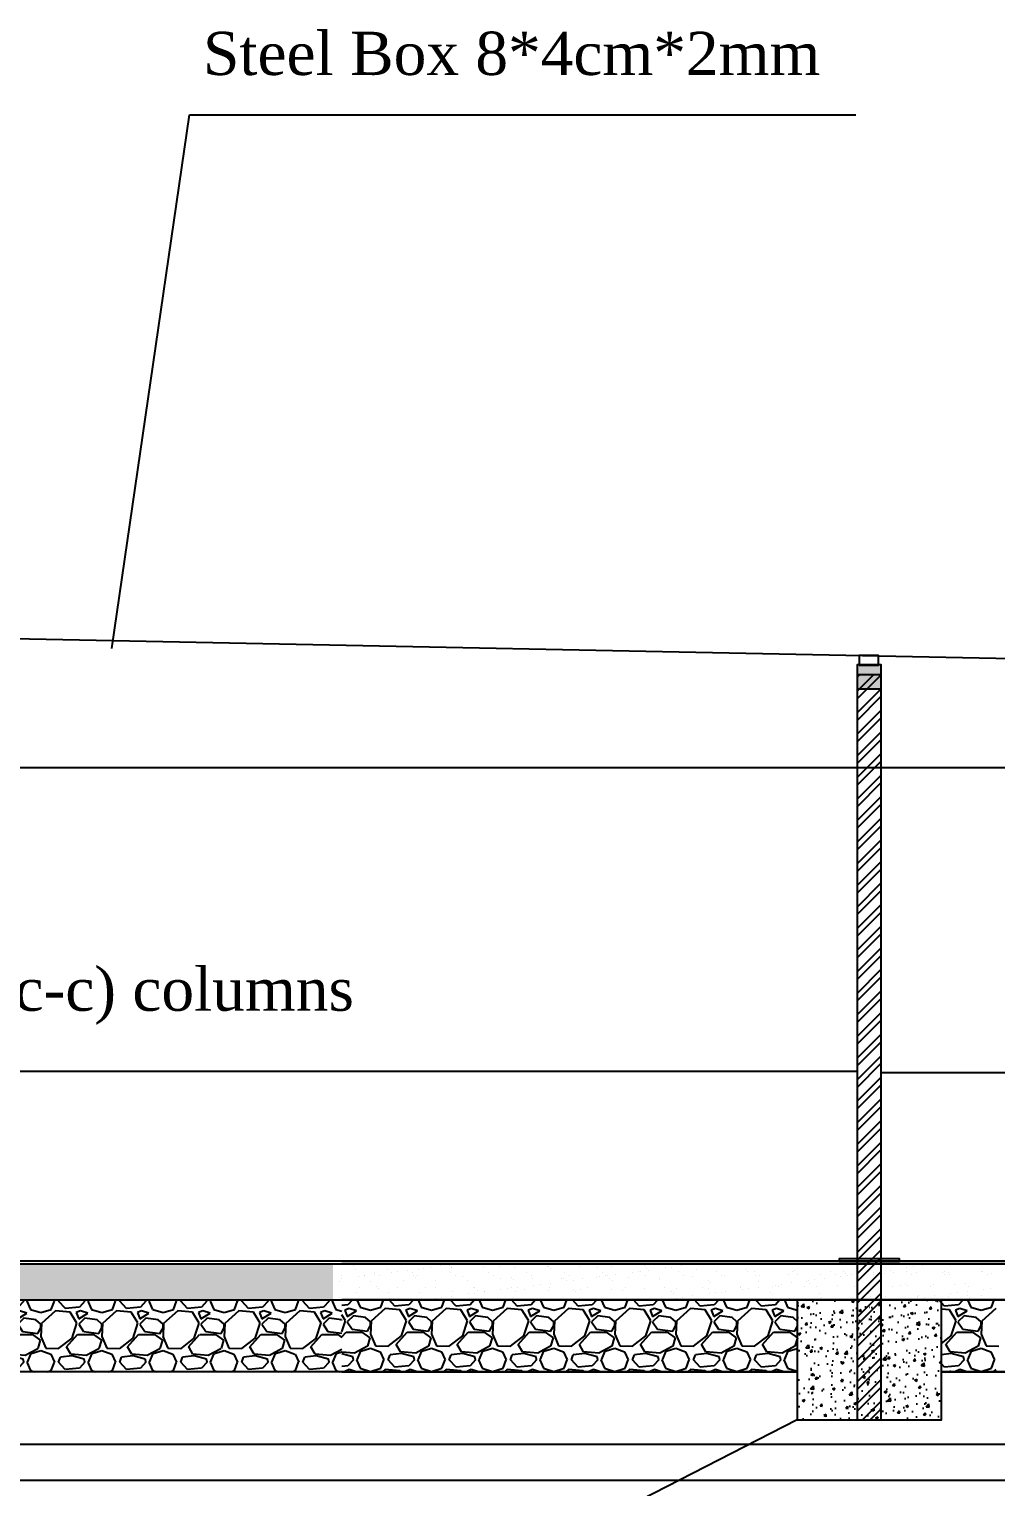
# Model space of a CAD drawing. Header units: centimetres. Extents: x 19229 to 47372, y 10219 to 25334.
# Drawn here: x 45840 to 46242, y 20567 to 21173 of the extents above; entities that cross this region are included whole.
import ezdxf

# ---------------------------------------------------------------- set-up
doc = ezdxf.new("R2010")
doc.units = ezdxf.units.CM
doc.layers.get('0').update_dxf_attribs({"linetype": 'CONTINUOUS'})
doc.styles.add('style3', font='times.ttf', dxfattribs={"height": 25})

msp = doc.modelspace()

# ---------------------------------------------------------------- hatches: boundary and pattern name
at = {"ltscale": 20}
h = msp.add_hatch(color=7, dxfattribs=at)
h.dxf.hatch_style = 1
h.paths.add_polyline_path([(46193.96, 20908.72), (46183.97, 20908.72), (46183.97, 20898.73), (46193.96, 20898.73)])
h = msp.add_hatch(dxfattribs=at)
h.set_pattern_fill('STEEL', scale=1.998017)
h.set_pattern_definition([(45, (23546.9906, 10844.459), (-4.4856766, 4.4856766), []), (45, (23546.9906, 10847.631), (-4.4856766, 4.4856766), [])])
h.paths.add_polyline_path([(46193.96, 20904.6), (46183.97, 20904.6), (46183.97, 20851.04), (46193.96, 20851.04)])
h.paths.add_polyline_path([(46193.96, 20851.04), (46183.97, 20851.04), (46183.97, 20594.91), (46193.96, 20594.91)])
h = msp.add_hatch()
h.set_pattern_fill('AR-SAND', scale=0.199802)
h.set_pattern_definition([(37.5, (23286.376, 12042.113), (-0.319689, 9.7785609), [0, -7.713945, 0, -8.6274384, 0, -8.2468162]), (7.5, (23286.376, 12042.113), (8.981553, 14.322289), [0, -4.1614703, 0, -6.9527004, 0, -2.664356]), (327.5, (23280.134, 12042.113), (15.804164, 0.0287152), [0, -2.537482, 0, -9.1349348, 0, -11.926165]), (317.5, (23280.134, 12042.113), (15.2559896, 4.454166), [0, -1.268741, 0, -5.9884573, 0, -6.851201])])
h.paths.add_polyline_path([(45966.13, 20659.85), (45566.09, 20659.85), (45566.09, 20644.86), (45966.13, 20644.86)])
h = msp.add_hatch()
h.set_pattern_fill('GRAVEL', scale=0.999009)
h.set_pattern_definition([(228.0127875, (23304.6458, 12067.4877), (-202.99855167, -228.3733706), [3.413827, -337.969448]), (184.969741, (23302.362, 12064.9503), (304.497827365, 25.374820403), [5.858234, -579.964953]), (132.510447, (23296.5258, 12064.4428), (253.74818968, -279.12300843), [4.130716, -408.94141]), (267.273689, (23286.6297, 12058.099), (25.37481901, 507.49637914), [5.33475, -528.140267]), (292.833654, (23286.3759, 12052.7703), (-126.874094796, 304.49782748), [5.231146, -517.884148]), (357.273689, (23288.4059, 12047.9491), (-507.49637914, 25.37481901), [5.33475, -528.140267]), (37.6942405, (23293.7346, 12047.6954), (-329.872646428, -253.74818959), [7.054936, -698.43805]), (72.2553284, (23299.3171, 12052.0091), (177.623732748, 558.24601704), [6.660585, -659.398203]), (121.4295656, (23301.3471, 12058.3528), (-202.998551686, 329.872646425), [5.352818, -529.929574]), (175.236358, (23298.5558, 12062.9203), (279.12300852, -25.374819), [6.111068, -299.442214]), (222.3974378, (23292.4659, 12063.4278), (-304.497827476, -279.12300854), [7.902937, -782.391309]), (138.814075, (23311.7507, 12057.8453), (-177.6237327, 152.24891376), [2.697369, -267.040657]), (171.4692344, (23309.7208, 12059.6215), (329.87264645, -50.749637857), [5.131727, -508.042227]), (225, (23304.646, 12060.383), (-4e-15, -25.374819), [3.588532, -32.29688]), (203.19859, (23302.8695, 12063.4278), (126.8740948, 50.7496379), [1.932495, -191.316368]), (291.80141, (23301.0933, 12062.6665), (-25.374819, 76.1244569), [2.732944, -133.914638]), (30.963757, (23302.1083, 12060.129), (76.1244569, 50.7496379), [4.438792, -143.520557]), (161.56505, (23305.9145, 12062.413), (50.749638, -25.374819), [3.209686, -77.032537]), (16.38954, (23286.3759, 12062.6665), (253.74818957, 76.12445687), [4.496418, -445.14652]), (70.346176, (23290.6896, 12063.9353), (-101.49927584, -279.12300853), [3.772246, -373.451557]), (293.19859, (23305.9145, 12067.4877), (-50.7496379, 126.8740948), [3.864966, -189.383898]), (343.61046, (23307.437, 12063.9353), (-253.74818958, 76.12445685), [4.496418, -445.14652]), (339.443955, (23286.376, 12046.934), (-126.8740948, 50.7496379), [4.33605, -212.4665]), (294.775141, (23290.4359, 12045.4116), (-126.87409494, 279.12300846), [3.633116, -359.679002]), (66.80141, (23306.1683, 12042.113), (50.7496379, 126.8740948), [3.864966, -189.383898]), (17.3540246, (23307.6908, 12045.6654), (-329.87264644, -101.49927585), [4.253606, -421.10587]), (69.443955, (23293.7346, 12042.113), (-50.7496379, -126.8740948), [2.168025, -214.634524]), (101.309932, (23304.646, 12042.113), (-25.374819, 101.4992758), [1.293862, -128.092835]), (165.963757, (23304.392, 12043.3817), (76.1244569, -25.374819), [5.231146, -99.391913]), (186.009006, (23299.3171, 12044.6504), (253.74818957, 25.37481897), [4.84786, -479.937376]), (303.690068, (23302.108, 12057.845), (-25.374819, 50.749638), [3.659607, -87.830604]), (353.1572266, (23304.1383, 12054.8003), (431.371922274, -50.74963789), [6.389227, -632.532389]), (60.945396, (23310.482, 12054.039), (-101.49927583, -177.6237327), [2.61249, -258.63726]), (90, (23311.75, 12056.323), (-25.37482, 25.37482), [1.52249, -23.85233]), (120.256437, (23298.8096, 12045.4116), (101.49927582, -177.62373271), [3.525171, -348.99308]), (48.0127875, (23297.0333, 12048.4566), (202.99855167, 228.3733706), [6.827653, -334.55562]), (0, (23301.6, 12053.532), (25.37482, 25.37482), [6.597453, -18.777366]), (325.3048465, (23308.1983, 12053.5316), (253.74818967, -177.62373256), [4.012114, -397.199001]), (254.054604, (23311.497, 12051.248), (-25.37481896, -101.49927583), [3.694624, -181.036846]), (207.6459754, (23310.482, 12047.6954), (-482.121560203, -253.74818954), [6.015481, -595.533658]), (175.4260787, (23305.1533, 12044.9042), (-329.872646443, 25.374818957), [6.36398, -630.033243])])
h.paths.add_polyline_path([(45619.53, 20644.86), (45619.53, 20614.89), (45969.81, 20614.89), (45969.81, 20644.86)])
at = {"ltscale": 500}
h = msp.add_hatch(dxfattribs=at)
h.set_pattern_fill('CONCRETE_C', scale=1.498513, pattern_type=2)
h.set_pattern_definition([(50, (23915.034, 10992.112), (10.7482366, -0.940349), [1.1238847, -12.3627317]), (355, (23915.034, 10992.112), (-2.0792067, 11.2716964), [0.899108, -9.8901853]), (100.4514, (23915.929, 10992.034), (8.669038, 10.3313407), [0.955155, -10.506705]), (46.1842, (23915.034, 10995.109), (15.992745, -2.480324), [1.685827, -18.544098]), (96.6356, (23916.366, 10994.903), (14.006041, 14.597282), [1.432733, -15.760055]), (351.1842, (23915.034, 10995.11), (14.00603, 14.597293), [1.348662, -14.835278]), (21, (23916.532, 10994.36), (8.9447294, -6.033296), [1.1238847, -12.3627317]), (326, (23916.532, 10994.36), (3.6461117, 10.866467), [0.899108, -9.8901853]), (71.4514, (23917.278, 10993.857), (12.5908447, 4.833161), [0.955155, -10.506705]), (37.5, (23915.0337, 10992.1123), (0.182217, 4.98845744), [0, -9.7703043, 0, -10.0400366, 0, -9.9276482]), (7.5, (23915.034, 10992.1123), (3.942131, 5.9103105), [0, -5.7243194, 0, -9.5455274, 0, -3.7837451]), (327.5, (23911.692, 10992.1123), (7.9993982, -0.3379877), [0, -3.7462823, 0, -11.6884009, 0, -15.5096088]), (317.5, (23910.1935, 10992.112), (8.7391202, 1.5000861), [0, -4.870167, 0, -7.762297, 0, -11.01407])])
h.paths.add_polyline_path([(46218.94, 20644.86), (46159, 20644.86), (46159, 20594.91), (46218.94, 20594.91)])

# ---------------------------------------------------------------- linework, layer by layer
at = {"color": 7, "ltscale": 20}
for p, q in [((45874.19, 20915.47), (45906.44, 21137.36)), ((45906.44, 21137.36), (46183.32, 21137.36)), ((45593.56, 20924.58), (46778.26, 20900.61)), ((46183.97, 20904.6), (46183.97, 20594.91)), ((45594.56, 20739.91), (46183.97, 20739.91)), ((46193.96, 20739.28), (46768.02, 20739.28)), ((46159, 20594.91), (45992.93, 20509.99)), ((45207.95, 20584.92), (46355.53, 20584.92)), ((45192.96, 20569.93), (46365.52, 20569.93))]:
    msp.add_line(p, q, dxfattribs=at)
at = {"color": 7}
for p, q in [((44409.36, 20866.04), (46769.02, 20866.04)), ((45969.81, 20660.84), (45240.42, 20660.84)), ((45240.42, 20659.85), (45969.81, 20659.85)), ((46767.52, 20660.84), (45969.81, 20660.84)), ((46769.02, 20659.85), (45969.81, 20659.85)), ((46769.02, 20659.85), (45969.81, 20659.85)), ((45969.81, 20659.85), (46769.02, 20659.85)), ((45974.66, 20659.06), (45974.66, 20659.06)), ((45975.44, 20657.49), (45975.44, 20657.49)), ((45988.72, 20657.65), (45988.72, 20657.65)), ((45994.33, 20659.47), (45994.33, 20659.47)), ((45997.01, 20657.1), (45997.01, 20657.1)), ((46001.71, 20657.59), (46001.71, 20657.59)), ((46003.9, 20658.01), (46003.9, 20658.01)), ((46006.55, 20658.36), (46006.55, 20658.36)), ((46010.67, 20658.9), (46010.67, 20658.9)), ((46014.64, 20659.29), (46014.64, 20659.29)), ((46015.41, 20658.09), (46015.41, 20658.09)), ((46015.57, 20658.43), (46015.57, 20658.43)), ((46017.56, 20659.81), (46017.56, 20659.81)), ((46028.7, 20658.26), (46028.7, 20658.26)), ((46035.25, 20658.84), (46035.25, 20658.84)), ((46041.68, 20658.19), (46041.68, 20658.19)), ((46055.39, 20658.69), (46055.39, 20658.69)), ((46055.55, 20658.67), (46055.55, 20658.67)), ((46056.49, 20657.81), (46056.49, 20657.81)), ((46068.67, 20658.86), (46068.67, 20658.86)), ((46076.16, 20658.22), (46076.16, 20658.22)), ((46081.65, 20658.79), (46081.65, 20658.79)), ((46095.36, 20659.29), (46095.36, 20659.29)), ((46096.47, 20658.04), (46096.47, 20658.04)), ((46097.31, 20657.17), (46097.31, 20657.17)), ((46097.4, 20657.19), (46097.4, 20657.19)), ((46104.21, 20658.07), (46104.21, 20658.07)), ((46106.85, 20658.42), (46106.85, 20658.42)), ((46108.64, 20659.46), (46108.64, 20659.46)), ((46110.98, 20658.96), (46110.98, 20658.96)), ((46117.07, 20657.6), (46117.07, 20657.6)), ((46121.63, 20659.4), (46121.63, 20659.4)), ((46137.38, 20657.42), (46137.38, 20657.42)), ((46197.62, 20657.23), (46197.62, 20657.23)), ((46204.51, 20658.14), (46204.51, 20658.14)), ((46207.15, 20658.49), (46207.15, 20658.49)), ((46211.28, 20659.03), (46211.28, 20659.03)), ((46235.4, 20659.77), (46235.4, 20659.77)), ((45968.9, 20652.46), (45968.9, 20652.46)), ((45969.53, 20654.82), (45969.53, 20654.82)), ((45969.69, 20653.5), (45969.69, 20653.5)), ((45976.58, 20654.41), (45976.58, 20654.41)), ((45979.08, 20655.01), (45979.08, 20655.01)), ((45979.22, 20654.76), (45979.22, 20654.76)), ((45981.88, 20652.4), (45981.88, 20652.4)), ((45983.2, 20656.21), (45983.2, 20656.21)), ((45983.35, 20655.3), (45983.35, 20655.3)), ((45985.34, 20654.85), (45985.34, 20654.85)), ((45990.24, 20656.21), (45990.24, 20656.21)), ((45992.88, 20656.56), (45992.88, 20656.56)), ((45995.59, 20652.9), (45995.59, 20652.9)), ((45999, 20656.24), (45999, 20656.24)), ((45999.38, 20654.84), (45999.38, 20654.84)), ((46000.32, 20653.98), (46000.32, 20653.98)), ((46001.14, 20654.88), (46001.14, 20654.88)), ((46008.87, 20653.07), (46008.87, 20653.07)), ((46014.81, 20656.27), (46014.81, 20656.27)), ((46016.95, 20654.91), (46016.95, 20654.91)), ((46019.99, 20654.39), (46019.99, 20654.39)), ((46021.85, 20653), (46021.85, 20653)), ((46030.61, 20656.3), (46030.61, 20656.3)), ((46032.75, 20654.94), (46032.75, 20654.94)), ((46035.56, 20653.5), (46035.56, 20653.5)), ((46040.3, 20654.21), (46040.3, 20654.21)), ((46041.23, 20653.36), (46041.23, 20653.36)), ((46046.41, 20656.33), (46046.41, 20656.33)), ((46048.56, 20654.97), (46048.56, 20654.97)), ((46048.84, 20653.67), (46048.84, 20653.67)), ((46052.21, 20651.23), (46052.21, 20651.23)), ((46056.33, 20651.77), (46056.33, 20651.77)), ((46060.9, 20653.76), (46060.9, 20653.76)), ((46061.83, 20653.6), (46061.83, 20653.6)), ((46062.22, 20656.36), (46062.22, 20656.36)), ((46063.23, 20652.68), (46063.23, 20652.68)), ((46064.36, 20654.99), (46064.36, 20654.99)), ((46065.87, 20653.03), (46065.87, 20653.03)), ((46069.99, 20653.57), (46069.99, 20653.57)), ((46075.53, 20654.1), (46075.53, 20654.1)), ((46076.89, 20654.48), (46076.89, 20654.48)), ((46078.02, 20656.39), (46078.02, 20656.39)), ((46079.53, 20654.82), (46079.53, 20654.82)), ((46080.16, 20655.02), (46080.16, 20655.02)), ((46081.21, 20653.59), (46081.21, 20653.59)), ((46082.15, 20652.73), (46082.15, 20652.73)), ((46083.65, 20655.37), (46083.65, 20655.37)), ((46088.82, 20654.27), (46088.82, 20654.27)), ((46090.55, 20656.27), (46090.55, 20656.27)), ((46093.19, 20656.62), (46093.19, 20656.62)), ((46093.83, 20656.42), (46093.83, 20656.42)), ((46095.97, 20655.05), (46095.97, 20655.05)), ((46101.8, 20654.21), (46101.8, 20654.21)), ((46101.82, 20653.14), (46101.82, 20653.14)), ((46109.63, 20656.44), (46109.63, 20656.44)), ((46111.77, 20655.08), (46111.77, 20655.08)), ((46115.51, 20654.7), (46115.51, 20654.7)), ((46122.12, 20652.97), (46122.12, 20652.97)), ((46123.06, 20652.11), (46123.06, 20652.11)), ((46125.44, 20656.47), (46125.44, 20656.47)), ((46127.58, 20655.11), (46127.58, 20655.11)), ((46128.79, 20654.87), (46128.79, 20654.87)), ((46138.32, 20656.56), (46138.32, 20656.56)), ((46141.24, 20656.5), (46141.24, 20656.5)), ((46141.77, 20654.81), (46141.77, 20654.81)), ((46142.73, 20652.52), (46142.73, 20652.52)), ((46143.38, 20655.14), (46143.38, 20655.14)), ((46152.51, 20651.29), (46152.51, 20651.29)), ((46155.48, 20655.3), (46155.48, 20655.3)), ((46156.64, 20651.84), (46156.64, 20651.84)), ((46157.04, 20656.53), (46157.04, 20656.53)), ((46157.99, 20656.97), (46157.99, 20656.97)), ((46159.18, 20655.17), (46159.18, 20655.17)), ((46163.04, 20652.34), (46163.04, 20652.34)), ((46163.53, 20652.74), (46163.53, 20652.74)), ((46163.97, 20651.49), (46163.97, 20651.49)), ((46166.17, 20653.09), (46166.17, 20653.09)), ((46168.76, 20655.47), (46168.76, 20655.47)), ((46170.3, 20653.63), (46170.3, 20653.63)), ((46172.85, 20656.56), (46172.85, 20656.56)), ((46174.99, 20655.2), (46174.99, 20655.2)), ((46177.19, 20654.54), (46177.19, 20654.54)), ((46178.29, 20656.8), (46178.29, 20656.8)), ((46179.23, 20655.94), (46179.23, 20655.94)), ((46179.83, 20654.89), (46179.83, 20654.89)), ((46181.75, 20655.41), (46181.75, 20655.41)), ((46183.64, 20651.9), (46183.64, 20651.9)), ((46183.96, 20655.43), (46183.96, 20655.43)), ((46188.65, 20656.59), (46188.65, 20656.59)), ((46190.79, 20655.22), (46190.79, 20655.22)), ((46190.85, 20656.34), (46190.85, 20656.34)), ((46193.49, 20656.69), (46193.49, 20656.69)), ((46195.45, 20655.9), (46195.45, 20655.9)), ((46198.9, 20656.35), (46198.9, 20656.35)), ((46203.95, 20651.72), (46203.95, 20651.72)), ((46204.46, 20656.62), (46204.46, 20656.62)), ((46206.6, 20655.25), (46206.6, 20655.25)), ((46208.74, 20656.07), (46208.74, 20656.07)), ((46215.6, 20651.31), (46215.6, 20651.31)), ((46219.21, 20656.17), (46219.21, 20656.17)), ((46220.14, 20655.32), (46220.14, 20655.32)), ((46220.26, 20656.65), (46220.26, 20656.65)), ((46221.72, 20656.01), (46221.72, 20656.01)), ((46222.4, 20655.28), (46222.4, 20655.28)), ((46224.56, 20651.27), (46224.56, 20651.27)), ((46228.88, 20651.48), (46228.88, 20651.48)), ((46235.43, 20656.5), (46235.43, 20656.5)), ((46236.06, 20656.67), (46236.06, 20656.67)), ((46238.2, 20655.31), (46238.2, 20655.31)), ((46239.81, 20655.73), (46239.81, 20655.73)), ((45968.87, 20645.93), (45968.87, 20645.93)), ((45969.81, 20645.07), (45969.81, 20645.07)), ((45975.76, 20647.71), (45975.76, 20647.71)), ((45977.24, 20649.91), (45977.24, 20649.91)), ((45984.13, 20650.38), (45984.13, 20650.38)), ((45985.06, 20649.53), (45985.06, 20649.53)), ((45989.04, 20647.88), (45989.04, 20647.88)), ((45989.48, 20645.48), (45989.48, 20645.48)), ((45993.04, 20649.94), (45993.04, 20649.94)), ((46002.03, 20647.81), (46002.03, 20647.81)), ((46004.73, 20649.93), (46004.73, 20649.93)), ((46008.58, 20645.48), (46008.58, 20645.48)), ((46008.85, 20649.97), (46008.85, 20649.97)), ((46009.78, 20645.3), (46009.78, 20645.3)), ((46011.22, 20645.83), (46011.22, 20645.83)), ((46015.35, 20646.37), (46015.35, 20646.37)), ((46015.73, 20648.31), (46015.73, 20648.31)), ((46022.24, 20647.28), (46022.24, 20647.28)), ((46024.65, 20650), (46024.65, 20650)), ((46024.89, 20647.63), (46024.89, 20647.63)), ((46025.04, 20649.76), (46025.04, 20649.76)), ((46025.98, 20648.9), (46025.98, 20648.9)), ((46029.01, 20648.17), (46029.01, 20648.17)), ((46029.02, 20648.48), (46029.02, 20648.48)), ((46035.9, 20649.08), (46035.9, 20649.08)), ((46038.55, 20649.43), (46038.55, 20649.43)), ((46040.46, 20650.03), (46040.46, 20650.03)), ((46042, 20648.41), (46042, 20648.41)), ((46042.67, 20649.97), (46042.67, 20649.97)), ((46045.65, 20649.31), (46045.65, 20649.31)), ((46049.57, 20650.88), (46049.57, 20650.88)), ((46055.71, 20648.91), (46055.71, 20648.91)), ((46056.26, 20650.06), (46056.26, 20650.06)), ((46065.95, 20649.14), (46065.95, 20649.14)), ((46066.89, 20648.28), (46066.89, 20648.28)), ((46068.99, 20649.08), (46068.99, 20649.08)), ((46072.06, 20650.09), (46072.06, 20650.09)), ((46081.97, 20649.02), (46081.97, 20649.02)), ((46086.56, 20648.69), (46086.56, 20648.69)), ((46087.87, 20650.12), (46087.87, 20650.12)), ((46095.68, 20649.51), (46095.68, 20649.51)), ((46103.67, 20650.14), (46103.67, 20650.14)), ((46106.87, 20648.51), (46106.87, 20648.51)), ((46107.8, 20647.66), (46107.8, 20647.66)), ((46108.89, 20645.55), (46108.89, 20645.55)), ((46108.96, 20649.68), (46108.96, 20649.68)), ((46111.53, 20645.9), (46111.53, 20645.9)), ((46115.65, 20646.44), (46115.65, 20646.44)), ((46119.48, 20650.17), (46119.48, 20650.17)), ((46121.95, 20649.62), (46121.95, 20649.62)), ((46122.55, 20647.35), (46122.55, 20647.35)), ((46125.19, 20647.7), (46125.19, 20647.7)), ((46127.48, 20648.06), (46127.48, 20648.06)), ((46129.11, 20645.09), (46129.11, 20645.09)), ((46129.31, 20648.24), (46129.31, 20648.24)), ((46135.28, 20650.2), (46135.28, 20650.2)), ((46135.65, 20650.11), (46135.65, 20650.11)), ((46136.21, 20649.15), (46136.21, 20649.15)), ((46138.85, 20649.49), (46138.85, 20649.49)), ((46142.09, 20645.03), (46142.09, 20645.03)), ((46142.98, 20650.04), (46142.98, 20650.04)), ((46147.78, 20647.89), (46147.78, 20647.89)), ((46148.72, 20647.03), (46148.72, 20647.03)), ((46148.94, 20650.28), (46148.94, 20650.28)), ((46149.87, 20650.94), (46149.87, 20650.94)), ((46151.08, 20650.23), (46151.08, 20650.23)), ((46155.8, 20645.52), (46155.8, 20645.52)), ((46161.92, 20650.22), (46161.92, 20650.22)), ((46166.89, 20650.26), (46166.89, 20650.26)), ((46168.39, 20647.44), (46168.39, 20647.44)), ((46169.08, 20645.69), (46169.08, 20645.69)), ((46175.63, 20650.71), (46175.63, 20650.71)), ((46182.07, 20645.63), (46182.07, 20645.63)), ((46182.69, 20650.29), (46182.69, 20650.29)), ((46188.7, 20647.27), (46188.7, 20647.27)), ((46188.91, 20650.88), (46188.91, 20650.88)), ((46189.63, 20646.41), (46189.63, 20646.41)), ((46195.77, 20646.12), (46195.77, 20646.12)), ((46198.5, 20650.32), (46198.5, 20650.32)), ((46201.89, 20650.82), (46201.89, 20650.82)), ((46204.89, 20650.86), (46204.89, 20650.86)), ((46209.06, 20646.29), (46209.06, 20646.29)), ((46209.19, 20645.61), (46209.19, 20645.61)), ((46209.3, 20646.82), (46209.3, 20646.82)), ((46211.83, 20645.96), (46211.83, 20645.96)), ((46214.3, 20650.34), (46214.3, 20650.34)), ((46215.96, 20646.51), (46215.96, 20646.51)), ((46222.04, 20646.23), (46222.04, 20646.23)), ((46222.85, 20647.41), (46222.85, 20647.41)), ((46225.49, 20647.76), (46225.49, 20647.76)), ((46229.61, 20646.64), (46229.61, 20646.64)), ((46229.62, 20648.3), (46229.62, 20648.3)), ((46230.11, 20650.37), (46230.11, 20650.37)), ((46230.55, 20645.79), (46230.55, 20645.79)), ((46235.75, 20646.72), (46235.75, 20646.72)), ((46236.51, 20649.21), (46236.51, 20649.21)), ((46239.15, 20649.56), (46239.15, 20649.56)), ((44766, 20644.86), (45969.81, 20644.86)), ((46793.99, 20644.86), (45969.81, 20644.86)), ((45969.81, 20644.86), (46769.02, 20644.86)), ((46769.02, 20644.86), (45969.81, 20644.86)), ((45972.33, 20642.77), (45969.81, 20642.55)), ((45972.84, 20641.25), (45971.06, 20640.49)), ((45971.06, 20640.49), (45972.07, 20637.95)), ((45972.07, 20637.95), (45975.88, 20640.23)), ((45974.21, 20644.86), (45972.33, 20642.77)), ((45975.88, 20640.23), (45972.84, 20641.25)), ((45976.07, 20644.86), (45977.4, 20641.76)), ((45977.4, 20641.76), (45981.72, 20640.49)), ((45981.72, 20640.49), (45986.03, 20641.76)), ((45987.81, 20641.25), (45981.97, 20635.92)), ((45986.03, 20641.76), (45987.14, 20644.86)), ((45993.9, 20640.74), (45987.81, 20641.25)), ((45991.87, 20642.26), (45989.49, 20644.86)), ((45997.7, 20642.77), (45991.87, 20642.26)), ((45996.69, 20636.17), (45993.9, 20640.74)), ((45998.21, 20641.25), (45996.43, 20640.49)), ((45996.43, 20640.49), (45997.45, 20637.95)), ((45997.45, 20637.95), (46001.26, 20640.23)), ((45999.58, 20644.86), (45997.7, 20642.77)), ((46001.26, 20640.23), (45998.21, 20641.25)), ((46001.45, 20644.86), (46002.78, 20641.76)), ((46002.78, 20641.76), (46007.09, 20640.49)), ((46007.09, 20640.49), (46011.41, 20641.76)), ((46013.18, 20641.25), (46007.35, 20635.92)), ((46011.41, 20641.76), (46012.51, 20644.86)), ((46019.27, 20640.74), (46013.18, 20641.25)), ((46017.24, 20642.26), (46014.86, 20644.86)), ((46023.08, 20642.77), (46017.24, 20642.26)), ((46022.06, 20636.17), (46019.27, 20640.74)), ((46023.59, 20641.25), (46021.81, 20640.49)), ((46021.81, 20640.49), (46022.82, 20637.95)), ((46022.82, 20637.95), (46026.63, 20640.23)), ((46024.96, 20644.86), (46023.08, 20642.77)), ((46026.63, 20640.23), (46023.59, 20641.25)), ((46026.82, 20644.86), (46028.15, 20641.76)), ((46028.15, 20641.76), (46032.47, 20640.49)), ((46032.47, 20640.49), (46036.78, 20641.76)), ((46038.56, 20641.25), (46032.72, 20635.92)), ((46036.78, 20641.76), (46037.89, 20644.86)), ((46044.65, 20640.74), (46038.56, 20641.25)), ((46042.62, 20642.26), (46040.24, 20644.86)), ((46048.45, 20642.77), (46042.62, 20642.26)), ((46047.44, 20636.17), (46044.65, 20640.74)), ((46048.96, 20641.25), (46047.18, 20640.49)), ((46047.18, 20640.49), (46048.2, 20637.95)), ((46048.2, 20637.95), (46052.01, 20640.23)), ((46050.33, 20644.86), (46048.45, 20642.77)), ((46052.01, 20640.23), (46048.96, 20641.25)), ((46052.2, 20644.86), (46053.53, 20641.76)), ((46053.53, 20641.76), (46057.84, 20640.49)), ((46057.84, 20640.49), (46062.16, 20641.76)), ((46063.93, 20641.25), (46058.1, 20635.92)), ((46062.16, 20641.76), (46063.26, 20644.86)), ((46070.02, 20640.74), (46063.93, 20641.25)), ((46067.99, 20642.26), (46065.61, 20644.86)), ((46073.83, 20642.77), (46067.99, 20642.26)), ((46072.81, 20636.17), (46070.02, 20640.74)), ((46074.34, 20641.25), (46072.56, 20640.49)), ((46072.56, 20640.49), (46073.57, 20637.95)), ((46073.57, 20637.95), (46077.38, 20640.23)), ((46075.71, 20644.86), (46073.83, 20642.77)), ((46077.38, 20640.23), (46074.34, 20641.25)), ((46077.57, 20644.86), (46078.9, 20641.76)), ((46078.9, 20641.76), (46083.22, 20640.49)), ((46083.22, 20640.49), (46087.53, 20641.76)), ((46089.31, 20641.25), (46083.47, 20635.92)), ((46087.53, 20641.76), (46088.64, 20644.86)), ((46095.4, 20640.74), (46089.31, 20641.25)), ((46093.37, 20642.26), (46090.99, 20644.86)), ((46099.2, 20642.77), (46093.37, 20642.26)), ((46098.19, 20636.17), (46095.4, 20640.74)), ((46099.71, 20641.25), (46097.93, 20640.49)), ((46097.93, 20640.49), (46098.95, 20637.95)), ((46098.95, 20637.95), (46102.75, 20640.23)), ((46101.08, 20644.86), (46099.2, 20642.77)), ((46102.75, 20640.23), (46099.71, 20641.25)), ((46102.95, 20644.86), (46104.28, 20641.76)), ((46104.28, 20641.76), (46108.59, 20640.49)), ((46108.59, 20640.49), (46112.9, 20641.76)), ((46114.68, 20641.25), (46108.84, 20635.92)), ((46112.9, 20641.76), (46114.01, 20644.86)), ((46120.77, 20640.74), (46114.68, 20641.25)), ((46115.83, 20644.92), (46115.83, 20644.92)), ((46118.74, 20642.26), (46116.36, 20644.86)), ((46124.58, 20642.77), (46118.74, 20642.26)), ((46123.56, 20636.17), (46120.77, 20640.74)), ((46125.08, 20641.25), (46123.31, 20640.49)), ((46123.31, 20640.49), (46124.32, 20637.95)), ((46124.32, 20637.95), (46128.13, 20640.23)), ((46126.46, 20644.86), (46124.58, 20642.77)), ((46128.13, 20640.23), (46125.08, 20641.25)), ((46128.32, 20644.86), (46129.65, 20641.76)), ((46129.65, 20641.76), (46133.97, 20640.49)), ((46133.97, 20640.49), (46138.28, 20641.76)), ((46140.06, 20641.25), (46134.22, 20635.92)), ((46138.28, 20641.76), (46139.39, 20644.86)), ((46146.15, 20640.74), (46140.06, 20641.25)), ((46144.12, 20642.26), (46141.74, 20644.86)), ((46149.95, 20642.77), (46144.12, 20642.26)), ((46148.94, 20636.17), (46146.15, 20640.74)), ((46150.46, 20641.25), (46148.68, 20640.49)), ((46148.68, 20640.49), (46149.7, 20637.95)), ((46149.7, 20637.95), (46153.5, 20640.23)), ((46151.83, 20644.86), (46149.95, 20642.77)), ((46153.5, 20640.23), (46150.46, 20641.25)), ((46153.7, 20644.86), (46155.03, 20641.76)), ((46155.03, 20641.76), (46159, 20640.59)), ((46188.96, 20641.74), (46189.03, 20641.76)), ((46220.24, 20642.26), (46217.86, 20644.86)), ((46222.27, 20640.74), (46218.94, 20641.02)), ((46226.08, 20642.77), (46220.24, 20642.26)), ((46225.06, 20636.17), (46222.27, 20640.74)), ((46226.58, 20641.25), (46224.81, 20640.49)), ((46224.81, 20640.49), (46225.82, 20637.95)), ((46225.82, 20637.95), (46229.63, 20640.23)), ((46227.96, 20644.86), (46226.08, 20642.77)), ((46229.63, 20640.23), (46226.58, 20641.25)), ((46229.82, 20644.86), (46231.15, 20641.76)), ((46231.15, 20641.76), (46235.47, 20640.49)), ((46235.47, 20640.49), (46239.78, 20641.76)), ((46241.56, 20641.25), (46235.72, 20635.92)), ((46239.78, 20641.76), (46240.89, 20644.86)), ((45971.31, 20636.17), (45969.81, 20638.64)), ((45969.81, 20631.48), (45971.31, 20636.17)), ((45974.61, 20638.2), (45972.07, 20635.67)), ((45972.07, 20635.67), (45974.1, 20632.62)), ((45979.69, 20637.44), (45974.61, 20638.2)), ((45981.72, 20635.67), (45979.69, 20637.44)), ((45980.45, 20631.86), (45981.72, 20634.14)), ((45981.97, 20635.92), (45981.72, 20630.59)), ((45981.72, 20634.14), (45981.72, 20635.67)), ((45994.66, 20629.83), (45996.69, 20636.17)), ((45999.99, 20638.2), (45997.45, 20635.67)), ((45997.45, 20635.67), (45999.48, 20632.62)), ((46005.06, 20637.44), (45999.99, 20638.2)), ((46007.09, 20635.67), (46005.06, 20637.44)), ((46005.82, 20631.86), (46007.09, 20634.14)), ((46007.35, 20635.92), (46007.09, 20630.59)), ((46007.09, 20634.14), (46007.09, 20635.67)), ((46020.03, 20629.83), (46022.06, 20636.17)), ((46025.36, 20638.2), (46022.82, 20635.67)), ((46022.82, 20635.67), (46024.85, 20632.62)), ((46030.44, 20637.44), (46025.36, 20638.2)), ((46032.47, 20635.67), (46030.44, 20637.44)), ((46031.2, 20631.86), (46032.47, 20634.14)), ((46032.72, 20635.92), (46032.47, 20630.59)), ((46032.47, 20634.14), (46032.47, 20635.67)), ((46045.41, 20629.83), (46047.44, 20636.17)), ((46050.74, 20638.2), (46048.2, 20635.67)), ((46048.2, 20635.67), (46050.23, 20632.62)), ((46055.81, 20637.44), (46050.74, 20638.2)), ((46057.84, 20635.67), (46055.81, 20637.44)), ((46056.57, 20631.86), (46057.84, 20634.14)), ((46058.1, 20635.92), (46057.84, 20630.59)), ((46057.84, 20634.14), (46057.84, 20635.67)), ((46070.78, 20629.83), (46072.81, 20636.17)), ((46076.11, 20638.2), (46073.57, 20635.67)), ((46073.57, 20635.67), (46075.6, 20632.62)), ((46081.19, 20637.44), (46076.11, 20638.2)), ((46083.22, 20635.67), (46081.19, 20637.44)), ((46081.95, 20631.86), (46083.22, 20634.14)), ((46083.47, 20635.92), (46083.22, 20630.59)), ((46083.22, 20634.14), (46083.22, 20635.67)), ((46096.16, 20629.83), (46098.19, 20636.17)), ((46101.49, 20638.2), (46098.95, 20635.67)), ((46098.95, 20635.67), (46100.98, 20632.62)), ((46106.56, 20637.44), (46101.49, 20638.2)), ((46108.59, 20635.67), (46106.56, 20637.44)), ((46107.32, 20631.86), (46108.59, 20634.14)), ((46108.84, 20635.92), (46108.59, 20630.59)), ((46108.59, 20634.14), (46108.59, 20635.67)), ((46121.53, 20629.83), (46123.56, 20636.17)), ((46126.86, 20638.2), (46124.32, 20635.67)), ((46124.32, 20635.67), (46126.35, 20632.62)), ((46131.94, 20637.44), (46126.86, 20638.2)), ((46133.97, 20635.67), (46131.94, 20637.44)), ((46132.7, 20631.86), (46133.97, 20634.14)), ((46134.22, 20635.92), (46133.97, 20630.59)), ((46133.97, 20634.14), (46133.97, 20635.67)), ((46146.91, 20629.83), (46148.94, 20636.17)), ((46152.24, 20638.2), (46149.7, 20635.67)), ((46149.7, 20635.67), (46151.73, 20632.62)), ((46157.31, 20637.44), (46152.24, 20638.2)), ((46159.34, 20635.67), (46157.31, 20637.44)), ((46158.07, 20631.86), (46159.34, 20634.14)), ((46223.03, 20629.83), (46225.06, 20636.17)), ((46228.36, 20638.2), (46225.82, 20635.67)), ((46225.82, 20635.67), (46227.85, 20632.62)), ((46233.44, 20637.44), (46228.36, 20638.2)), ((46235.47, 20635.67), (46233.44, 20637.44)), ((46234.2, 20631.86), (46235.47, 20634.14)), ((46235.72, 20635.92), (46235.47, 20630.59)), ((46235.47, 20634.14), (46235.47, 20635.67)), ((45969.81, 20629.4), (45971.57, 20631.35)), ((45971.57, 20631.35), (45978.16, 20631.35)), ((45974.1, 20632.62), (45980.45, 20631.86)), ((45978.16, 20631.35), (45981.46, 20629.07)), ((45981.46, 20629.07), (45980.45, 20625.52)), ((45981.72, 20630.59), (45983.75, 20625.77)), ((45989.08, 20625.52), (45994.66, 20629.83)), ((45992.37, 20626.28), (45996.94, 20631.35)), ((45996.94, 20631.35), (46003.54, 20631.35)), ((45999.48, 20632.62), (46005.82, 20631.86)), ((46003.54, 20631.35), (46006.84, 20629.07)), ((46006.84, 20629.07), (46005.82, 20625.52)), ((46007.09, 20630.59), (46009.12, 20625.77)), ((46014.45, 20625.52), (46020.03, 20629.83)), ((46017.75, 20626.28), (46022.32, 20631.35)), ((46022.32, 20631.35), (46028.91, 20631.35)), ((46024.85, 20632.62), (46031.2, 20631.86)), ((46028.91, 20631.35), (46032.21, 20629.07)), ((46032.21, 20629.07), (46031.2, 20625.52)), ((46032.47, 20630.59), (46034.5, 20625.77)), ((46039.83, 20625.52), (46045.41, 20629.83)), ((46043.12, 20626.28), (46047.69, 20631.35)), ((46047.69, 20631.35), (46054.29, 20631.35)), ((46050.23, 20632.62), (46056.57, 20631.86)), ((46054.29, 20631.35), (46057.59, 20629.07)), ((46057.59, 20629.07), (46056.57, 20625.52)), ((46057.84, 20630.59), (46059.87, 20625.77)), ((46065.2, 20625.52), (46070.78, 20629.83)), ((46068.5, 20626.28), (46073.07, 20631.35)), ((46073.07, 20631.35), (46079.66, 20631.35)), ((46075.6, 20632.62), (46081.95, 20631.86)), ((46079.66, 20631.35), (46082.96, 20629.07)), ((46082.96, 20629.07), (46081.95, 20625.52)), ((46083.22, 20630.59), (46085.25, 20625.77)), ((46090.58, 20625.52), (46096.16, 20629.83)), ((46093.87, 20626.28), (46098.44, 20631.35)), ((46098.44, 20631.35), (46105.04, 20631.35)), ((46100.98, 20632.62), (46107.32, 20631.86)), ((46105.04, 20631.35), (46108.34, 20629.07)), ((46108.34, 20629.07), (46107.32, 20625.52)), ((46108.59, 20630.59), (46110.62, 20625.77)), ((46115.95, 20625.52), (46121.53, 20629.83)), ((46119.25, 20626.28), (46123.82, 20631.35)), ((46123.82, 20631.35), (46130.41, 20631.35)), ((46126.35, 20632.62), (46132.7, 20631.86)), ((46130.41, 20631.35), (46133.71, 20629.07)), ((46133.71, 20629.07), (46132.7, 20625.52)), ((46133.97, 20630.59), (46136, 20625.77)), ((46141.32, 20625.52), (46146.91, 20629.83)), ((46144.62, 20626.28), (46149.19, 20631.35)), ((46149.19, 20631.35), (46155.79, 20631.35)), ((46151.73, 20632.62), (46158.07, 20631.86)), ((46155.79, 20631.35), (46159.09, 20629.07)), ((46159.09, 20629.07), (46158.07, 20625.52)), ((46218.94, 20626.67), (46223.03, 20629.83)), ((46220.75, 20626.28), (46225.32, 20631.35)), ((46225.32, 20631.35), (46231.91, 20631.35)), ((46227.85, 20632.62), (46234.2, 20631.86)), ((46231.91, 20631.35), (46235.21, 20629.07)), ((46235.21, 20629.07), (46234.2, 20625.52)), ((46235.47, 20630.59), (46237.5, 20625.77)), ((45975.12, 20622.73), (45969.81, 20623.15)), ((45974.36, 20621.2), (45969.81, 20622.34)), ((45974.61, 20619.93), (45974.36, 20621.2)), ((45980.45, 20625.52), (45975.12, 20622.73)), ((45976.13, 20619.93), (45977.66, 20623.49)), ((45977.66, 20623.49), (45981.72, 20624.76)), ((45981.72, 20624.76), (45985.78, 20623.23)), ((45983.75, 20625.77), (45989.08, 20625.52)), ((45985.78, 20623.23), (45987.3, 20619.93)), ((45989.08, 20619.93), (45989.84, 20621.96)), ((45994.66, 20622.47), (45989.84, 20621.96)), ((45994.15, 20623.23), (45992.37, 20626.28)), ((46000.49, 20622.73), (45994.15, 20623.23)), ((45999.73, 20621.2), (45994.66, 20622.47)), ((45999.99, 20619.93), (45999.73, 20621.2)), ((46005.82, 20625.52), (46000.49, 20622.73)), ((46001.51, 20619.93), (46003.03, 20623.49)), ((46003.03, 20623.49), (46007.09, 20624.76)), ((46007.09, 20624.76), (46011.15, 20623.23)), ((46009.12, 20625.77), (46014.45, 20625.52)), ((46011.15, 20623.23), (46012.67, 20619.93)), ((46014.45, 20619.93), (46015.21, 20621.96)), ((46020.03, 20622.47), (46015.21, 20621.96)), ((46019.53, 20623.23), (46017.75, 20626.28)), ((46025.87, 20622.73), (46019.53, 20623.23)), ((46025.11, 20621.2), (46020.03, 20622.47)), ((46025.36, 20619.93), (46025.11, 20621.2)), ((46031.2, 20625.52), (46025.87, 20622.73)), ((46026.88, 20619.93), (46028.41, 20623.49)), ((46028.41, 20623.49), (46032.47, 20624.76)), ((46032.47, 20624.76), (46036.53, 20623.23)), ((46034.5, 20625.77), (46039.83, 20625.52)), ((46036.53, 20623.23), (46038.05, 20619.93)), ((46039.83, 20619.93), (46040.59, 20621.96)), ((46045.41, 20622.47), (46040.59, 20621.96)), ((46044.9, 20623.23), (46043.12, 20626.28)), ((46051.24, 20622.73), (46044.9, 20623.23)), ((46050.48, 20621.2), (46045.41, 20622.47)), ((46050.74, 20619.93), (46050.48, 20621.2)), ((46056.57, 20625.52), (46051.24, 20622.73)), ((46052.26, 20619.93), (46053.78, 20623.49)), ((46053.78, 20623.49), (46057.84, 20624.76)), ((46057.84, 20624.76), (46061.9, 20623.23)), ((46059.87, 20625.77), (46065.2, 20625.52)), ((46061.9, 20623.23), (46063.42, 20619.93)), ((46065.2, 20619.93), (46065.96, 20621.96)), ((46070.78, 20622.47), (46065.96, 20621.96)), ((46070.28, 20623.23), (46068.5, 20626.28)), ((46076.62, 20622.73), (46070.28, 20623.23)), ((46075.86, 20621.2), (46070.78, 20622.47)), ((46076.11, 20619.93), (46075.86, 20621.2)), ((46081.95, 20625.52), (46076.62, 20622.73)), ((46077.63, 20619.93), (46079.16, 20623.49)), ((46079.16, 20623.49), (46083.22, 20624.76)), ((46083.22, 20624.76), (46087.28, 20623.23)), ((46085.25, 20625.77), (46090.58, 20625.52)), ((46087.28, 20623.23), (46088.8, 20619.93)), ((46090.58, 20619.93), (46091.34, 20621.96)), ((46096.16, 20622.47), (46091.34, 20621.96)), ((46095.65, 20623.23), (46093.87, 20626.28)), ((46101.99, 20622.73), (46095.65, 20623.23)), ((46101.23, 20621.2), (46096.16, 20622.47)), ((46101.49, 20619.93), (46101.23, 20621.2)), ((46107.32, 20625.52), (46101.99, 20622.73)), ((46103.01, 20619.93), (46104.53, 20623.49)), ((46104.53, 20623.49), (46108.59, 20624.76)), ((46108.59, 20624.76), (46112.65, 20623.23)), ((46110.62, 20625.77), (46115.95, 20625.52)), ((46112.65, 20623.23), (46114.17, 20619.93)), ((46115.95, 20619.93), (46116.71, 20621.96)), ((46121.53, 20622.47), (46116.71, 20621.96)), ((46121.02, 20623.23), (46119.25, 20626.28)), ((46127.37, 20622.73), (46121.02, 20623.23)), ((46126.61, 20621.2), (46121.53, 20622.47)), ((46126.86, 20619.93), (46126.61, 20621.2)), ((46132.7, 20625.52), (46127.37, 20622.73)), ((46128.38, 20619.93), (46129.91, 20623.49)), ((46129.91, 20623.49), (46133.97, 20624.76)), ((46133.97, 20624.76), (46138.03, 20623.23)), ((46136, 20625.77), (46141.32, 20625.52)), ((46138.03, 20623.23), (46139.55, 20619.93)), ((46141.32, 20619.93), (46142.09, 20621.96)), ((46146.91, 20622.47), (46142.09, 20621.96)), ((46146.4, 20623.23), (46144.62, 20626.28)), ((46152.74, 20622.73), (46146.4, 20623.23)), ((46151.98, 20621.2), (46146.91, 20622.47)), ((46152.24, 20619.93), (46151.98, 20621.2)), ((46158.07, 20625.52), (46152.74, 20622.73)), ((46153.76, 20619.93), (46155.28, 20623.49)), ((46155.28, 20623.49), (46159, 20624.65)), ((46223.03, 20622.47), (46218.94, 20622.04)), ((46222.52, 20623.23), (46220.75, 20626.28)), ((46228.87, 20622.73), (46222.52, 20623.23)), ((46228.11, 20621.2), (46223.03, 20622.47)), ((46228.36, 20619.93), (46228.11, 20621.2)), ((46234.2, 20625.52), (46228.87, 20622.73)), ((46229.88, 20619.93), (46231.41, 20623.49)), ((46231.41, 20623.49), (46235.47, 20624.76)), ((46235.47, 20624.76), (46239.53, 20623.23)), ((46237.5, 20625.77), (46242.82, 20625.52)), ((46239.53, 20623.23), (46241.05, 20619.93)), ((45969.81, 20614.89), (45619.53, 20614.89)), ((45972.33, 20617.4), (45969.81, 20617.18)), ((46159, 20614.89), (45969.81, 20614.89)), ((45972.84, 20615.88), (45971.06, 20615.11)), ((45971.06, 20615.11), (45971.15, 20614.89)), ((45974.61, 20619.93), (45972.33, 20617.4)), ((45975.79, 20614.89), (45972.84, 20615.88)), ((45975.88, 20619.93), (45977.4, 20616.38)), ((45977.4, 20616.38), (45981.72, 20615.11)), ((45981.72, 20615.11), (45986.03, 20616.38)), ((45986.03, 20616.38), (45987.3, 20619.93)), ((45987.81, 20615.88), (45986.73, 20614.89)), ((45993.9, 20615.37), (45987.81, 20615.88)), ((45991.87, 20616.89), (45989.08, 20619.93)), ((45997.7, 20617.4), (45991.87, 20616.89)), ((45994.19, 20614.89), (45993.9, 20615.37)), ((45998.21, 20615.88), (45996.43, 20615.11)), ((45996.43, 20615.11), (45996.52, 20614.89)), ((45999.99, 20619.93), (45997.7, 20617.4)), ((46001.17, 20614.89), (45998.21, 20615.88)), ((46001.26, 20619.93), (46002.78, 20616.38)), ((46002.78, 20616.38), (46007.09, 20615.11)), ((46007.09, 20615.11), (46011.41, 20616.38)), ((46011.41, 20616.38), (46012.67, 20619.93)), ((46013.18, 20615.88), (46012.1, 20614.89)), ((46019.27, 20615.37), (46013.18, 20615.88)), ((46017.24, 20616.89), (46014.45, 20619.93)), ((46023.08, 20617.4), (46017.24, 20616.89)), ((46019.56, 20614.89), (46019.27, 20615.37)), ((46023.59, 20615.88), (46021.81, 20615.11)), ((46021.81, 20615.11), (46021.9, 20614.89)), ((46025.36, 20619.93), (46023.08, 20617.4)), ((46026.54, 20614.89), (46023.59, 20615.88)), ((46026.63, 20619.93), (46028.15, 20616.38)), ((46028.15, 20616.38), (46032.47, 20615.11)), ((46032.47, 20615.11), (46036.78, 20616.38)), ((46036.78, 20616.38), (46038.05, 20619.93)), ((46038.56, 20615.88), (46037.48, 20614.89)), ((46044.65, 20615.37), (46038.56, 20615.88)), ((46042.62, 20616.89), (46039.83, 20619.93)), ((46048.45, 20617.4), (46042.62, 20616.89)), ((46044.94, 20614.89), (46044.65, 20615.37)), ((46048.96, 20615.88), (46047.18, 20615.11)), ((46047.18, 20615.11), (46047.27, 20614.89)), ((46050.74, 20619.93), (46048.45, 20617.4)), ((46051.92, 20614.89), (46048.96, 20615.88)), ((46052.01, 20619.93), (46053.53, 20616.38)), ((46053.53, 20616.38), (46057.84, 20615.11)), ((46057.84, 20615.11), (46062.16, 20616.38)), ((46062.16, 20616.38), (46063.42, 20619.93)), ((46063.93, 20615.88), (46062.85, 20614.89)), ((46070.02, 20615.37), (46063.93, 20615.88)), ((46067.99, 20616.89), (46065.2, 20619.93)), ((46073.83, 20617.4), (46067.99, 20616.89)), ((46070.31, 20614.89), (46070.02, 20615.37)), ((46074.34, 20615.88), (46072.56, 20615.11)), ((46072.56, 20615.11), (46072.65, 20614.89)), ((46076.11, 20619.93), (46073.83, 20617.4)), ((46077.29, 20614.89), (46074.34, 20615.88)), ((46077.38, 20619.93), (46078.9, 20616.38)), ((46078.9, 20616.38), (46083.22, 20615.11)), ((46083.22, 20615.11), (46087.53, 20616.38)), ((46087.53, 20616.38), (46088.8, 20619.93)), ((46089.31, 20615.88), (46088.23, 20614.89)), ((46095.4, 20615.37), (46089.31, 20615.88)), ((46093.37, 20616.89), (46090.58, 20619.93)), ((46099.2, 20617.4), (46093.37, 20616.89)), ((46095.69, 20614.89), (46095.4, 20615.37)), ((46099.71, 20615.88), (46097.93, 20615.11)), ((46097.93, 20615.11), (46098.02, 20614.89)), ((46101.49, 20619.93), (46099.2, 20617.4)), ((46102.67, 20614.89), (46099.71, 20615.88)), ((46102.75, 20619.93), (46104.28, 20616.38)), ((46104.28, 20616.38), (46108.59, 20615.11)), ((46108.59, 20615.11), (46112.9, 20616.38)), ((46112.9, 20616.38), (46114.17, 20619.93)), ((46114.68, 20615.88), (46113.6, 20614.89)), ((46120.77, 20615.37), (46114.68, 20615.88)), ((46118.74, 20616.89), (46115.95, 20619.93)), ((46124.58, 20617.4), (46118.74, 20616.89)), ((46121.06, 20614.89), (46120.77, 20615.37)), ((46125.08, 20615.88), (46123.31, 20615.11)), ((46123.31, 20615.11), (46123.4, 20614.89)), ((46126.86, 20619.93), (46124.58, 20617.4)), ((46128.04, 20614.89), (46125.08, 20615.88)), ((46128.13, 20619.93), (46129.65, 20616.38)), ((46129.65, 20616.38), (46133.97, 20615.11)), ((46133.97, 20615.11), (46138.28, 20616.38)), ((46138.28, 20616.38), (46139.55, 20619.93)), ((46140.06, 20615.88), (46138.98, 20614.89)), ((46146.15, 20615.37), (46140.06, 20615.88)), ((46144.12, 20616.89), (46141.32, 20619.93)), ((46149.95, 20617.4), (46144.12, 20616.89)), ((46146.44, 20614.89), (46146.15, 20615.37)), ((46150.46, 20615.88), (46148.68, 20615.11)), ((46148.68, 20615.11), (46148.77, 20614.89)), ((46152.24, 20619.93), (46149.95, 20617.4)), ((46153.41, 20614.89), (46150.46, 20615.88)), ((46153.5, 20619.93), (46155.03, 20616.38)), ((46155.03, 20616.38), (46159, 20615.21)), ((46220.24, 20616.89), (46218.94, 20618.31)), ((46793.99, 20614.89), (46218.94, 20614.89)), ((46226.08, 20617.4), (46220.24, 20616.89)), ((46222.56, 20614.89), (46222.27, 20615.37)), ((46226.58, 20615.88), (46224.81, 20615.11)), ((46224.81, 20615.11), (46224.9, 20614.89)), ((46228.36, 20619.93), (46226.08, 20617.4)), ((46229.54, 20614.89), (46226.58, 20615.88)), ((46229.63, 20619.93), (46231.15, 20616.38)), ((46231.15, 20616.38), (46235.47, 20615.11)), ((46235.47, 20615.11), (46239.78, 20616.38)), ((46239.78, 20616.38), (46241.05, 20619.93)), ((46241.56, 20615.88), (46240.48, 20614.89))]:
    msp.add_line(p, q, dxfattribs=at)
at = {"color": 7, "ltscale": 20}
for points in [[(46184.77, 20908.54), (46192.76, 20908.54), (46192.76, 20912.54), (46184.77, 20912.54)], [(46183.97, 20898.73), (46193.96, 20898.73), (46193.96, 20908.72), (46183.97, 20908.72)], [(46183.97, 20594.91), (46193.96, 20594.91), (46193.96, 20904.6), (46183.97, 20904.6)], [(46176.48, 20660.84), (46201.46, 20660.84), (46201.46, 20661.84), (46176.48, 20661.84)], [(46159, 20594.91), (46218.94, 20594.91), (46218.94, 20644.86), (46159, 20644.86)], [(46159, 20594.91), (46218.94, 20594.91), (46218.94, 20644.86), (46159, 20644.86)]]:
    msp.add_lwpolyline(points, close=True, dxfattribs=at)
at = {"color": 7}
for points in [[(46218.94, 20614.89), (46793.99, 20614.89), (46793.99, 20644.86), (45969.81, 20644.86)], [(45969.81, 20614.89), (46159, 20614.89)]]:
    msp.add_lwpolyline(points, dxfattribs=at)

# ---------------------------------------------------------------- texts
at = {"color": 7, "style": 'style3'}
for s, p in [('Steel Box 8*4cm*2mm ', (45912.12, 21153.85)), ('500 cm (c-c) columns', (45737.24, 20764.97))]:
    msp.add_text(s, height=17.9822, dxfattribs=at).set_placement(p)

doc.saveas('drawing.dxf')
